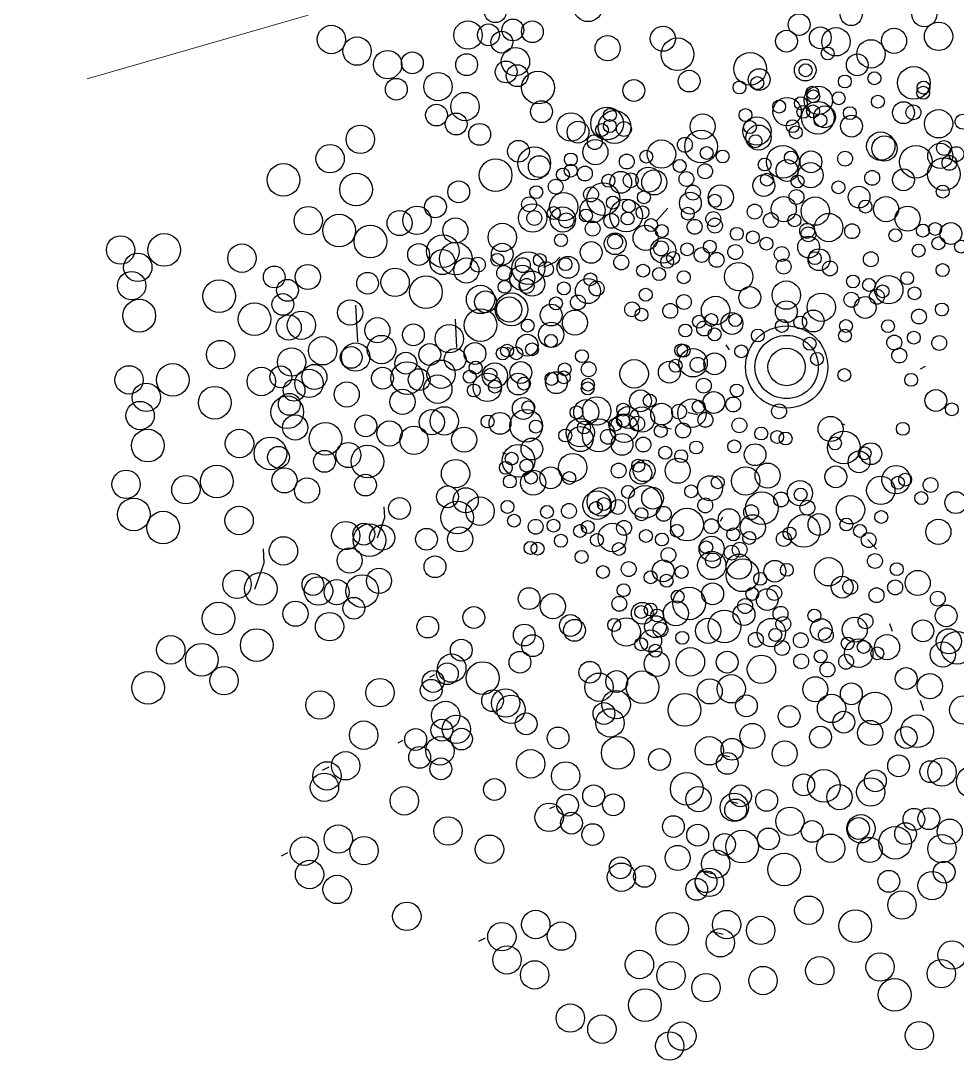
# Model space of a CAD drawing. Header units: millimetres. Extents: x 441156 to 441876, y 4514765 to 4515211.
# Drawn here: x 441546.421 to 441547.439, y 4514833.589 to 4514834.719 of the extents above; entities that cross this region are included whole.
import ezdxf

# ---------------------------------------------------------------- set-up
doc = ezdxf.new("R2010")
doc.units = ezdxf.units.MM
doc.linetypes.add('HIDDEN', pattern=[0.375, 0.25, -0.125])
doc.layers.add('01_piscinas', color=254, linetype='Continuous')
doc.layers.add('INGIN ELECTRICIDAD ALUMBRADO', color=120, linetype='HIDDEN')

msp = doc.modelspace()

# ---------------------------------------------------------------- linework, layer by layer
at = {"layer": '01_piscinas'}
for p, q in [((441547.12464482, 4514834.51508301, 0.00000097), (441547.11243586, 4514834.50153931, 0.00000097)), ((441546.78522986, 4514834.4099253, 0.00000097), (441546.78730339, 4514834.3699182, 0.00000097)), ((441546.89335811, 4514834.3943918, 0.00000097), (441546.89495313, 4514834.36361711, 0.00000097)), ((441547.19156338, 4514834.36127462, 0.00000097), (441547.18825864, 4514834.36657724, 0.00000097)), ((441546.95359527, 4514834.36272229, 0.00000097), (441546.95014408, 4514834.3638715, 0.00000097)), ((441546.90931195, 4514834.3472743, 0.00000097), (441546.90586076, 4514834.3484235, 0.00000097)), ((441547.40434184, 4514834.34306864, 0.00000097), (441547.39884432, 4514834.34031774, 0.00000097)), ((441547.15712911, 4514834.29055756, 0.00000097), (441547.14684323, 4514834.29294503, 0.00000097)), ((441547.12813217, 4514834.27494079, 0.00000097), (441547.11476053, 4514834.2780445, 0.00000097)), ((441547.31696974, 4514834.27981022, 0.00000097), (441547.31351854, 4514834.28095942, 0.00000097)), ((441546.94849837, 4514834.24832116, 0.00000097), (441546.94504718, 4514834.24947036, 0.00000097)), ((441547.05046407, 4514834.19134868, 0.00000097), (441547.04715933, 4514834.19665129, 0.00000097)), ((441547.18392074, 4514834.17927792, 0.00000097), (441547.18156469, 4514834.17453231, 0.00000097)), ((441547.03312044, 4514834.16634912, 0.00000097), (441547.02981569, 4514834.17165173, 0.00000097)), ((441547.34203104, 4514834.1549506, 0.00000097), (441547.3516526, 4514834.14462818, 0.00000097)), ((441547.42597774, 4514834.08850329, 0.00000097), (441547.42524148, 4514834.08702029, 0.00000097)), ((441547.36548404, 4514834.06393656, 0.00000097), (441547.3683396, 4514834.05545, 0.00000097)), ((441547.30433034, 4514834.04874805, 0.00000097), (441547.30359407, 4514834.04726505, 0.00000097)), ((441546.87102475, 4514834.00791315, 0.00000097), (441546.86552723, 4514834.00516225, 0.00000097)), ((441547.39899357, 4514833.98033349, 0.00000097), (441547.4027058, 4514833.96930096, 0.00000097)), ((441546.83656623, 4514833.9365336, 0.00000097), (441546.83106871, 4514833.9337827, 0.00000097)), ((441547.19157724, 4514833.91887913, 0.00000097), (441547.18129136, 4514833.9212666, 0.00000097)), ((441546.7561965, 4514833.90750306, 0.00000097), (441546.74904972, 4514833.90392689, 0.00000097)), ((441547.20072615, 4514833.86827856, 0.00000097), (441547.19044027, 4514833.87066604, 0.00000097)), ((441547.00164445, 4514833.86511175, 0.00000097), (441546.99614694, 4514833.86236085, 0.00000097)), ((441546.71140042, 4514833.81470964, 0.00000097), (441546.70425365, 4514833.81113347, 0.00000097)), ((441547.17291473, 4514833.79175883, 0.00000097), (441547.15954309, 4514833.79486254, 0.00000097)), ((441546.92600211, 4514833.72186124, 0.00000097), (441546.91885534, 4514833.71828507, 0.00000097)), ((441547.18480832, 4514833.72597809, 0.00000097), (441547.17143667, 4514833.72908181, 0.00000097))]:
    msp.add_line(p, q, dxfattribs=at)
at = {"layer": '01_piscinas', "elevation": 0.00000097}
for points in [[(441546.9900548, 4514834.45091382), (441547.00256103, 4514834.45685267), (441547.00256103, 4514834.45685267), (441547.00717606, 4514834.4619305)], [(441546.80920447, 4514834.15687247), (441546.81705255, 4514834.17891453), (441546.81705255, 4514834.17891453), (441546.81649951, 4514834.1904976)], [(441546.67583013, 4514834.10115018), (441546.68603264, 4514834.12980485), (441546.68603264, 4514834.12980485), (441546.68531368, 4514834.14486284)]]:
    msp.add_lwpolyline(points, dxfattribs=at)
at = {"layer": '01_piscinas'}
for centre, radius in [((441547.03798392, 4514834.73330322, 0.00000097), 0.01541533), ((441546.93717076, 4514834.72875019, 0.00000097), 0.01185795), ((441547.32400889, 4514834.72545272, 0.00000097), 0.01185795), ((441547.40347693, 4514834.72598604, 0.00000097), 0.01366082), ((441547.26743062, 4514834.71472185, 0.00000097), 0.01185795), ((441546.90752679, 4514834.70331348, 0.00000097), 0.01541533), ((441546.92973435, 4514834.70350216, 0.00000097), 0.01185795), ((441546.95624631, 4514834.70887527, 0.00000097), 0.01185795), ((441546.97746168, 4514834.70693385, 0.00000097), 0.01185795), ((441547.41890617, 4514834.70187573, 0.00000097), 0.01541533), ((441546.75903208, 4514834.69850433, 0.00000097), 0.01541533), ((441546.94419775, 4514834.69567065, 0.00000097), 0.01185795), ((441547.11931747, 4514834.69933377, 0.00000097), 0.01366082), ((441547.25367258, 4514834.69671522, 0.00000097), 0.01185795), ((441547.29039253, 4514834.70037944, 0.00000097), 0.01185795), ((441547.30747786, 4514834.69602473, 0.00000097), 0.01541533), ((441547.37054354, 4514834.69707356, 0.00000097), 0.01366082), ((441546.78693192, 4514834.68587937, 0.00000097), 0.01541533), ((441547.05925078, 4514834.68914155, 0.00000097), 0.01366082), ((441547.13517652, 4514834.68239808, 0.00000097), 0.01775907), ((441547.34551434, 4514834.68287504, 0.00000097), 0.01541533), ((441546.82010262, 4514834.67122773, 0.00000097), 0.01541533), ((441546.8469804, 4514834.67321517, 0.00000097), 0.01185795), ((441546.90599395, 4514834.67117212, 0.00000097), 0.01185795), ((441546.95908332, 4514834.67444551, 0.00000097), 0.01541533), ((441547.21414425, 4514834.66671326, 0.00000097), 0.01775907), ((441547.29835714, 4514834.68332035, 0.00000097), 0.00701654), ((441547.33058513, 4514834.67097948, 0.00000097), 0.01185795), ((441546.94889208, 4514834.66321778, 0.00000097), 0.01185795), ((441546.96097769, 4514834.6592194, 0.00000097), 0.01185795), ((441547.2740724, 4514834.66530436, 0.00000097), 0.01185795), ((441547.27441738, 4514834.6650784, 0.00000097), 0.00701654), ((441547.392048, 4514834.65127442, 0.00000097), 0.01775907), ((441546.87490568, 4514834.64734478, 0.00000097), 0.01541533), ((441546.98356969, 4514834.64618098, 0.00000097), 0.01775907), ((441547.147851, 4514834.65333627, 0.00000097), 0.01185795), ((441547.22391407, 4514834.65491571, 0.00000097), 0.01185795), ((441547.22190157, 4514834.65114921, 0.00000097), 0.00701654), ((441547.31708833, 4514834.65287057, 0.00000097), 0.00701654), ((441547.34921026, 4514834.65638175, 0.00000097), 0.00701654), ((441546.82961482, 4514834.64443382, 0.00000097), 0.01185795), ((441547.08778431, 4514834.64314404, 0.00000097), 0.01185795), ((441547.2025934, 4514834.64637278, 0.00000097), 0.00701654), ((441547.28819742, 4514834.63240695, 0.00000097), 0.01541533), ((441547.28168479, 4514834.64064705, 0.00000097), 0.00701654), ((441547.40221905, 4514834.64062156, 0.00000097), 0.00701654), ((441547.40261008, 4514834.64624048, 0.00000097), 0.00701654), ((441546.90426587, 4514834.62565582, 0.00000097), 0.01541533), ((441547.25433947, 4514834.62012895, 0.00000097), 0.01541533), ((441547.26919862, 4514834.6291967, 0.00000097), 0.00701654), ((441547.282874, 4514834.6366492, 0.00000097), 0.00701654), ((441547.3104059, 4514834.63468516, 0.00000097), 0.00701654), ((441547.35298629, 4514834.63091184, 0.00000097), 0.00701654), ((441546.87320597, 4514834.61637567, 0.00000097), 0.01185795), ((441546.98743267, 4514834.62007501, 0.00000097), 0.01185795), ((441547.05857687, 4514834.60722147, 0.00000097), 0.01775907), ((441547.24573839, 4514834.62560274, 0.00000097), 0.00701654), ((441547.27197345, 4514834.61986837, 0.00000097), 0.00701654), ((441547.28762532, 4514834.61352011, 0.00000097), 0.01775907), ((441547.28253954, 4514834.62035207, 0.00000097), 0.00701654), ((441547.29508734, 4514834.61446828, 0.00000097), 0.01185795), ((441547.32248879, 4514834.6184554, 0.00000097), 0.00701654), ((441547.38080142, 4514834.61896905, 0.00000097), 0.01185795), ((441547.39162159, 4514834.61933752, 0.00000097), 0.00808333), ((441546.89466738, 4514834.60666416, 0.00000097), 0.01185795), ((441547.01938996, 4514834.60344858, 0.00000097), 0.01541533), ((441547.06683815, 4514834.60340391, 0.00000097), 0.01775907), ((441547.06172747, 4514834.61653619, 0.00000097), 0.00701654), ((441547.16254784, 4514834.60398624, 0.00000097), 0.01366082), ((441547.2090925, 4514834.61639426, 0.00000097), 0.00701654), ((441547.2214942, 4514834.59902934, 0.00000097), 0.01541533), ((441547.29060388, 4514834.61066312, 0.00000097), 0.00701654), ((441547.32434617, 4514834.60435314, 0.00000097), 0.01185795), ((441547.41897284, 4514834.60691167, 0.00000097), 0.01541533), ((441547.44502141, 4514834.60919626, 0.00000097), 0.00808333), ((441546.79045694, 4514834.59003491, 0.00000097), 0.01541533), ((441546.9201833, 4514834.59539367, 0.00000097), 0.01185795), ((441547.02709154, 4514834.59786888, 0.00000097), 0.01185795), ((441547.05311477, 4514834.60019415, 0.00000097), 0.00701654), ((441547.06167367, 4514834.60442185, 0.00000097), 0.00701654), ((441547.07698434, 4514834.60125056, 0.00000097), 0.00808333), ((441547.21400874, 4514834.60335131, 0.00000097), 0.00701654), ((441547.22329225, 4514834.591921, 0.00000097), 0.01366082), ((441547.26035909, 4514834.60432574, 0.00000097), 0.00701654), ((441547.26374284, 4514834.5975961, 0.00000097), 0.00701654), ((441547.04529626, 4514834.58698943, 0.00000097), 0.00808333), ((441547.14321167, 4514834.58404904, 0.00000097), 0.00808333), ((441547.1607832, 4514834.58218876, 0.00000097), 0.01775907), ((441547.21996912, 4514834.58795964, 0.00000097), 0.00701654), ((441547.35615785, 4514834.5826377, 0.00000097), 0.01541533), ((441547.36014129, 4514834.58004497, 0.00000097), 0.01366082), ((441546.75761166, 4514834.5689353, 0.00000097), 0.01541533), ((441546.9623395, 4514834.57702217, 0.00000097), 0.01185795), ((441546.97956779, 4514834.56393163, 0.00000097), 0.01775907), ((441547.04592721, 4514834.57612694, 0.00000097), 0.01366082), ((441547.11778722, 4514834.57395572, 0.00000097), 0.01541533), ((441547.16693341, 4514834.57514949, 0.00000097), 0.00701654), ((441547.24968735, 4514834.5655624, 0.00000097), 0.01775907), ((441547.39431914, 4514834.56565736, 0.00000097), 0.01775907), ((441547.42081112, 4514834.57201385, 0.00000097), 0.01366082), ((441547.424941, 4514834.58059621, 0.00000097), 0.00808333), ((441547.43832211, 4514834.57393933, 0.00000097), 0.00808333), ((441546.93752583, 4514834.55104539, 0.00000097), 0.01775907), ((441546.98492427, 4514834.56033835, 0.00000097), 0.01185795), ((441547.01924692, 4514834.56811438, 0.00000097), 0.00701654), ((441547.08008827, 4514834.56587688, 0.00000097), 0.00808333), ((441547.10130083, 4514834.57121979, 0.00000097), 0.00701654), ((441547.13759925, 4514834.56110505, 0.00000097), 0.00701654), ((441547.18429563, 4514834.57136913, 0.00000097), 0.00701654), ((441547.22992079, 4514834.56263446, 0.00000097), 0.00701654), ((441547.25421165, 4514834.55608691, 0.00000097), 0.01185795), ((441547.25843352, 4514834.57014891, 0.00000097), 0.00701654), ((441547.28025623, 4514834.56553153, 0.00000097), 0.01185795), ((441547.31738055, 4514834.56899763, 0.00000097), 0.00808333), ((441547.42473763, 4514834.55212239, 0.00000097), 0.01775907), ((441547.43078218, 4514834.56444381, 0.00000097), 0.00808333), ((441546.70693404, 4514834.54590882, 0.00000097), 0.01775907), ((441547.01063422, 4514834.55177235, 0.00000097), 0.00701654), ((441547.01919311, 4514834.55600005, 0.00000097), 0.00701654), ((441547.03450379, 4514834.55282876, 0.00000097), 0.00808333), ((441547.10362504, 4514834.54615808, 0.00000097), 0.01366082), ((441547.10997987, 4514834.5432215, 0.00000097), 0.01366082), ((441547.16523604, 4514834.55530412, 0.00000097), 0.00808333), ((441547.27981615, 4514834.55100319, 0.00000097), 0.01366082), ((441547.34677733, 4514834.54812983, 0.00000097), 0.00808333), ((441547.38085271, 4514834.54591977, 0.00000097), 0.01185795), ((441546.78580482, 4514834.53546836, 0.00000097), 0.01775907), ((441546.89737893, 4514834.53293765, 0.00000097), 0.01185795), ((441547.00281571, 4514834.53856762, 0.00000097), 0.00808333), ((441547.06013201, 4514834.54496928, 0.00000097), 0.00701654), ((441547.07348126, 4514834.54325586, 0.00000097), 0.01185795), ((441547.08438297, 4514834.54542441, 0.00000097), 0.00808333), ((441547.14494842, 4514834.54685176, 0.00000097), 0.00808333), ((441547.22894606, 4514834.53985644, 0.00000097), 0.01185795), ((441547.23238979, 4514834.54620424, 0.00000097), 0.00701654), ((441547.26573585, 4514834.54426419, 0.00000097), 0.00701654), ((441547.31007351, 4514834.53781337, 0.00000097), 0.00701654), ((441546.98166107, 4514834.53261061, 0.00000097), 0.00701654), ((441547.04124267, 4514834.53017423, 0.00000097), 0.00808333), ((441547.05457498, 4514834.52497212, 0.00000097), 0.01775907), ((441547.09866247, 4514834.52693645, 0.00000097), 0.00701654), ((441547.15205142, 4514834.53211731, 0.00000097), 0.00808333), ((441547.18224529, 4514834.52690215, 0.00000097), 0.01366082), ((441547.26451985, 4514834.52728626, 0.00000097), 0.00808333), ((441547.33253348, 4514834.52724749, 0.00000097), 0.01185795), ((441547.42347514, 4514834.53325955, 0.00000097), 0.00701654), ((441546.87211334, 4514834.51670718, 0.00000097), 0.01185795), ((441546.97384255, 4514834.51940588, 0.00000097), 0.00808333), ((441547.011579, 4514834.51673908, 0.00000097), 0.01541533), ((441547.04284882, 4514834.51285821, 0.00000097), 0.01366082), ((441547.06496441, 4514834.52127468, 0.00000097), 0.00701654), ((441547.07927715, 4514834.50711117, 0.00000097), 0.01775907), ((441547.08232663, 4514834.51749433, 0.00000097), 0.00701654), ((441547.14917146, 4514834.52056905, 0.00000097), 0.01185795), ((441547.17577316, 4514834.52321776, 0.00000097), 0.00701654), ((441547.2506331, 4514834.51411264, 0.00000097), 0.01366082), ((441547.28491427, 4514834.51200688, 0.00000097), 0.01541533), ((441547.33947029, 4514834.51694557, 0.00000097), 0.00701654), ((441547.36188832, 4514834.51418569, 0.00000097), 0.01366082), ((441546.73385888, 4514834.50154606, 0.00000097), 0.01541533), ((441546.83313055, 4514834.4989945, 0.00000097), 0.01366082), ((441546.85202099, 4514834.50199133, 0.00000097), 0.01541533), ((441546.97772105, 4514834.50446107, 0.00000097), 0.01541533), ((441546.97950546, 4514834.50451516, 0.00000097), 0.00808333), ((441547.00071802, 4514834.50985808, 0.00000097), 0.00701654), ((441547.01050885, 4514834.50294571, 0.00000097), 0.01366082), ((441547.03563025, 4514834.50723024, 0.00000097), 0.00701654), ((441547.08095569, 4514834.50393836, 0.00000097), 0.00701654), ((441547.09717554, 4514834.5105488, 0.00000097), 0.00701654), ((441547.146439, 4514834.50917332, 0.00000097), 0.00701654), ((441547.17407579, 4514834.50337239, 0.00000097), 0.00808333), ((441547.21908109, 4514834.51148604, 0.00000097), 0.00808333), ((441547.38528716, 4514834.50377418, 0.00000097), 0.01366082), ((441546.76741859, 4514834.49082041, 0.00000097), 0.01775907), ((441546.89380038, 4514834.49096338, 0.00000097), 0.01366082), ((441547.01441769, 4514834.50188732, 0.00000097), 0.00808333), ((441547.04297942, 4514834.49297695, 0.00000097), 0.00808333), ((441547.06326704, 4514834.50142932, 0.00000097), 0.00808333), ((441547.10649506, 4514834.4968262, 0.00000097), 0.00701654), ((441547.15378817, 4514834.49492003, 0.00000097), 0.00808333), ((441547.17594079, 4514834.49623585, 0.00000097), 0.00808333), ((441547.23675979, 4514834.50210224, 0.00000097), 0.00808333), ((441547.26229517, 4514834.502004, 0.00000097), 0.00701654), ((441547.29955979, 4514834.49414884, 0.00000097), 0.01541533), ((441547.41518728, 4514834.49259682, 0.00000097), 0.00701654), ((441546.80134336, 4514834.47896484, 0.00000097), 0.01775907), ((441546.94487577, 4514834.48336147, 0.00000097), 0.01541533), ((441547.06747283, 4514834.47655625, 0.00000097), 0.01185795), ((441547.10054666, 4514834.48288935, 0.00000097), 0.01366082), ((441547.11815922, 4514834.49042874, 0.00000097), 0.00701654), ((441547.19966254, 4514834.48733631, 0.00000097), 0.00701654), ((441547.21702475, 4514834.48355595, 0.00000097), 0.00701654), ((441547.27612183, 4514834.49060596, 0.00000097), 0.00808333), ((441547.27755204, 4514834.48671838, 0.00000097), 0.00808333), ((441547.32497118, 4514834.49014795, 0.00000097), 0.00808333), ((441547.37195641, 4514834.48578115, 0.00000097), 0.00701654), ((441547.40189674, 4514834.49081918, 0.00000097), 0.00701654), ((441547.43231198, 4514834.4876613, 0.00000097), 0.01185795), ((441546.529878, 4514834.46979124, 0.00000097), 0.01541533), ((441546.57732619, 4514834.46974657, 0.00000097), 0.01775907), ((441546.88021414, 4514834.46852439, 0.00000097), 0.01775907), ((441546.89419815, 4514834.46033498, 0.00000097), 0.01775907), ((441546.9447359, 4514834.46521182, 0.00000097), 0.01185795), ((441547.00856045, 4514834.48042755, 0.00000097), 0.00701654), ((441547.04142825, 4514834.46711162, 0.00000097), 0.01185795), ((441547.06734225, 4514834.47885612, 0.00000097), 0.00808333), ((441547.11954833, 4514834.46915016, 0.00000097), 0.01366082), ((441547.11722142, 4514834.47145178, 0.00000097), 0.00808333), ((441547.14568969, 4514834.47048405, 0.00000097), 0.00701654), ((441547.17032838, 4514834.47329187, 0.00000097), 0.00701654), ((441547.23187366, 4514834.47661042, 0.00000097), 0.00701654), ((441547.27773073, 4514834.47291609, 0.00000097), 0.01185795), ((441547.41879374, 4514834.47698845, 0.00000097), 0.00701654), ((441547.44334986, 4514834.47341397, 0.00000097), 0.00701654), ((441546.5486142, 4514834.45088787, 0.00000097), 0.01541533), ((441546.66175539, 4514834.46086936, 0.00000097), 0.01541533), ((441546.85384196, 4514834.4648693, 0.00000097), 0.01185795), ((441546.87965713, 4514834.4566188, 0.00000097), 0.01366082), ((441546.93943064, 4514834.45909515, 0.00000097), 0.00701654), ((441546.97306893, 4514834.44989453, 0.00000097), 0.01775907), ((441546.98552554, 4514834.4588594, 0.00000097), 0.00701654), ((441547.13038443, 4514834.46094474, 0.00000097), 0.00701654), ((441547.16137355, 4514834.46430861, 0.00000097), 0.00808333), ((441547.17767754, 4514834.45903858, 0.00000097), 0.00808333), ((441547.19796516, 4514834.46749094, 0.00000097), 0.00808333), ((441547.24836177, 4514834.46542193, 0.00000097), 0.00808333), ((441547.28899651, 4514834.45917914, 0.00000097), 0.01185795), ((441547.28447213, 4514834.46084243, 0.00000097), 0.00701654), ((441547.34533885, 4514834.45968393, 0.00000097), 0.00808333), ((441547.39728965, 4514834.46914126, 0.00000097), 0.00701654), ((441546.9057531, 4514834.44749914, 0.00000097), 0.01366082), ((441546.91821808, 4514834.45375223, 0.00000097), 0.00808333), ((441546.96706743, 4514834.45329422, 0.00000097), 0.00808333), ((441546.99223775, 4514834.44896087, 0.00000097), 0.00808333), ((441547.01616266, 4514834.45088116, 0.00000097), 0.01185795), ((441547.01345031, 4514834.45430379, 0.00000097), 0.00701654), ((441547.07408112, 4514834.4562016, 0.00000097), 0.00808333), ((441547.12399628, 4514834.4568687, 0.00000097), 0.00701654), ((441547.20171244, 4514834.44083042, 0.00000097), 0.01541533), ((441547.25056363, 4514834.45172295, 0.00000097), 0.00808333), ((441547.30096024, 4514834.44965394, 0.00000097), 0.00808333), ((441547.42330945, 4514834.44787048, 0.00000097), 0.00701654), ((441546.54188563, 4514834.43102373, 0.00000097), 0.01541533), ((441546.6969336, 4514834.44044252, 0.00000097), 0.01185795), ((441546.73343221, 4514834.44040816, 0.00000097), 0.01366082), ((441546.79837774, 4514834.43357954, 0.00000097), 0.01185795), ((441546.8282682, 4514834.43460208, 0.00000097), 0.01541533), ((441546.94677981, 4514834.44484186, 0.00000097), 0.00808333), ((441546.96642294, 4514834.43946802, 0.00000097), 0.01366082), ((441546.97717986, 4514834.43316847, 0.00000097), 0.01366082), ((441547.04054394, 4514834.43781321, 0.00000097), 0.00701654), ((441547.09780287, 4514834.44730205, 0.00000097), 0.00701654), ((441547.11516509, 4514834.44352169, 0.00000097), 0.00701654), ((441547.14195499, 4514834.44015887, 0.00000097), 0.00701654), ((441547.3848123, 4514834.43907834, 0.00000097), 0.00701654), ((441546.63710168, 4514834.41961506, 0.00000097), 0.01775907), ((441546.71134606, 4514834.42590147, 0.00000097), 0.01185795), ((441546.86182791, 4514834.42387643, 0.00000097), 0.01775907), ((441546.94727307, 4514834.42966462, 0.00000097), 0.00701654), ((441546.97114264, 4514834.43072103, 0.00000097), 0.00808333), ((441547.01167362, 4514834.4280166, 0.00000097), 0.00701654), ((441547.0378497, 4514834.42513736, 0.00000097), 0.01366082), ((441547.04725615, 4514834.42791469, 0.00000097), 0.00808333), ((441547.25341267, 4514834.42068428, 0.00000097), 0.01541533), ((441547.3259203, 4514834.4355342, 0.00000097), 0.00701654), ((441547.34328251, 4514834.43175385, 0.00000097), 0.00701654), ((441547.36484097, 4514834.42653528, 0.00000097), 0.01541533), ((441547.35813142, 4514834.42480832, 0.00000097), 0.00701654), ((441546.70617024, 4514834.41062136, 0.00000097), 0.01185795), ((441546.92112299, 4514834.41597222, 0.00000097), 0.01541533), ((441546.92646452, 4514834.41337394, 0.00000097), 0.01185795), ((441546.9546827, 4514834.40524657, 0.00000097), 0.01775907), ((441547.0269305, 4514834.41273097, 0.00000097), 0.00808333), ((441547.10067207, 4514834.42113377, 0.00000097), 0.00701654), ((441547.14212262, 4514834.41317697, 0.00000097), 0.00808333), ((441547.21372932, 4514834.41816497, 0.00000097), 0.01185795), ((441547.29144915, 4514834.4075346, 0.00000097), 0.01541533), ((441547.32422292, 4514834.41568883, 0.00000097), 0.00808333), ((441547.35186854, 4514834.4189137, 0.00000097), 0.00808333), ((441547.39282214, 4514834.42260401, 0.00000097), 0.00701654), ((441546.55025318, 4514834.39836384, 0.00000097), 0.01775907), ((441546.67554674, 4514834.39451375, 0.00000097), 0.01775907), ((441546.77941335, 4514834.40184546, 0.00000097), 0.01366082), ((441546.95227968, 4514834.40512344, 0.00000097), 0.01366082), ((441546.99789128, 4514834.39904328, 0.00000097), 0.01185795), ((441547.00306093, 4514834.41167456, 0.00000097), 0.00701654), ((441547.08590179, 4514834.40526218, 0.00000097), 0.00808333), ((441547.1272475, 4514834.40358299, 0.00000097), 0.00808333), ((441547.17655239, 4514834.40398692, 0.00000097), 0.01541533), ((441547.25349873, 4514834.40266794, 0.00000097), 0.01185795), ((441547.33921281, 4514834.40716871, 0.00000097), 0.01185795), ((441547.42255877, 4514834.40509817, 0.00000097), 0.00701654), ((441546.71260682, 4514834.38549837, 0.00000097), 0.01366082), ((441546.72645144, 4514834.38797585, 0.00000097), 0.01541533), ((441546.92116715, 4514834.38810515, 0.00000097), 0.01775907), ((441547.02370644, 4514834.39079278, 0.00000097), 0.01366082), ((441547.09606498, 4514834.39945585, 0.00000097), 0.00701654), ((441547.15862964, 4514834.39185128, 0.00000097), 0.00701654), ((441547.17192019, 4514834.39362892, 0.00000097), 0.00701654), ((441547.19437544, 4514834.38982381, 0.00000097), 0.01185795), ((441547.19805549, 4514834.39355154, 0.00000097), 0.00701654), ((441547.26863703, 4514834.39098449, 0.00000097), 0.00701654), ((441547.28275756, 4514834.3925528, 0.00000097), 0.01185795), ((441547.39762836, 4514834.39745641, 0.00000097), 0.00808333), ((441546.80898647, 4514834.38253676, 0.00000097), 0.01366082), ((441546.84814394, 4514834.3775076, 0.00000097), 0.01185795), ((441546.88720844, 4514834.3733337, 0.00000097), 0.01541533), ((441546.97232493, 4514834.38757074, 0.00000097), 0.00701654), ((441546.99792526, 4514834.37760707, 0.00000097), 0.01366082), ((441547.14375453, 4514834.3822573, 0.00000097), 0.00701654), ((441547.16414699, 4514834.38443206, 0.00000097), 0.00808333), ((441547.25378559, 4514834.34261346, 0.00000097), 0.0446896), ((441547.24868112, 4514834.38722416, 0.00000097), 0.00701654), ((441547.31832384, 4514834.38711411, 0.00000097), 0.00701654), ((441547.36398627, 4514834.38691689, 0.00000097), 0.00701654), ((441546.7495999, 4514834.36020744, 0.00000097), 0.01541533), ((441546.81345512, 4514834.3615491, 0.00000097), 0.01541533), ((441546.97180316, 4514834.36624441, 0.00000097), 0.01185795), ((441546.99765817, 4514834.37093085, 0.00000097), 0.00701654), ((441547.17552664, 4514834.37802056, 0.00000097), 0.00701654), ((441547.22253767, 4514834.37677396, 0.00000097), 0.00701654), ((441547.25378559, 4514834.34261346, 0.00000097), 0.03437661), ((441547.31728989, 4514834.37665281, 0.00000097), 0.00701654), ((441547.37080338, 4514834.36916951, 0.00000097), 0.00808333), ((441547.39201594, 4514834.37451242, 0.00000097), 0.00701654), ((441547.41965273, 4514834.3687115, 0.00000097), 0.00808333), ((441546.63857959, 4514834.3561325, 0.00000097), 0.01541533), ((441546.7805502, 4514834.35301272, 0.00000097), 0.01185795), ((441546.78539616, 4514834.3533672, 0.00000097), 0.01541533), ((441546.86595045, 4514834.35614729, 0.00000097), 0.01185795), ((441546.91506985, 4514834.35717933, 0.00000097), 0.01185795), ((441546.94511369, 4514834.35728077, 0.00000097), 0.00701654), ((441546.94999207, 4514834.36034213, 0.00000097), 0.00701654), ((441546.96002087, 4514834.357381, 0.00000097), 0.00701654), ((441546.97705872, 4514834.36176002, 0.00000097), 0.00701654), ((441547.13914744, 4514834.36057938, 0.00000097), 0.00701654), ((441547.14179631, 4514834.36024812, 0.00000097), 0.00701654), ((441547.20450928, 4514834.35956516, 0.00000097), 0.00701654), ((441547.27879274, 4514834.36786066, 0.00000097), 0.00701654), ((441546.71574195, 4514834.34792944, 0.00000097), 0.01541533), ((441546.83990587, 4514834.34670267, 0.00000097), 0.01185795), ((441546.89348603, 4514834.35088557, 0.00000097), 0.01185795), ((441547.03131459, 4514834.35439388, 0.00000097), 0.00701654), ((441547.15217271, 4514834.34713818, 0.00000097), 0.01541533), ((441547.15705319, 4514834.3449625, 0.00000097), 0.00808333), ((441547.17562183, 4514834.34609402, 0.00000097), 0.01185795), ((441547.25378559, 4514834.34261346, 0.00000097), 0.02034119), ((441547.28680258, 4514834.35138634, 0.00000097), 0.00701654), ((441547.37623736, 4514834.35502304, 0.00000097), 0.00808333), ((441546.53910782, 4514834.32857319, 0.00000097), 0.01541533), ((441546.58655601, 4514834.32852853, 0.00000097), 0.01775907), ((441546.68289668, 4514834.32682983, 0.00000097), 0.01541533), ((441546.70403346, 4514834.33181325, 0.00000097), 0.01185795), ((441546.74053207, 4514834.3317789, 0.00000097), 0.01366082), ((441546.81464028, 4514834.33047221, 0.00000097), 0.01185795), ((441546.84147922, 4514834.33061125, 0.00000097), 0.01775907), ((441546.87825095, 4514834.33473734, 0.00000097), 0.01541533), ((441546.91573755, 4514834.341933, 0.00000097), 0.00701654), ((441546.93662684, 4514834.33338099, 0.00000097), 0.01366082), ((441546.96491279, 4514834.33655491, 0.00000097), 0.01185795), ((441547.01259609, 4514834.34001412, 0.00000097), 0.00701654), ((441547.03866376, 4514834.34014059, 0.00000097), 0.00808333), ((441547.08807511, 4514834.33516899, 0.00000097), 0.01541533), ((441547.12631599, 4514834.33688694, 0.00000097), 0.01185795), ((441547.13318362, 4514834.34390609, 0.00000097), 0.00701654), ((441546.73467156, 4514834.32474028, 0.00000097), 0.01541533), ((441546.8544671, 4514834.32886486, 0.00000097), 0.01185795), ((441546.87465904, 4514834.31848107, 0.00000097), 0.01541533), ((441546.90937902, 4514834.33196908, 0.00000097), 0.00701654), ((441546.9285171, 4514834.32042123, 0.00000097), 0.01541533), ((441546.93183393, 4514834.33429697, 0.00000097), 0.00701654), ((441546.96214979, 4514834.32405008, 0.00000097), 0.01185795), ((441546.96831277, 4514834.32456613, 0.00000097), 0.00701654), ((441546.9982531, 4514834.32960416, 0.00000097), 0.00701654), ((441547.00357906, 4514834.32554251, 0.00000097), 0.01185795), ((441547.01154364, 4514834.33138179, 0.00000097), 0.00701654), ((441547.03792933, 4514834.32337424, 0.00000097), 0.00701654), ((441547.16379206, 4514834.32230797, 0.00000097), 0.00808333), ((441547.31653921, 4514834.33388049, 0.00000097), 0.00701654), ((441547.38917112, 4514834.32860582, 0.00000097), 0.00701654), ((441546.55784402, 4514834.30966982, 0.00000097), 0.01541533), ((441546.63221905, 4514834.30380334, 0.00000097), 0.01775907), ((441546.71844592, 4514834.3172722, 0.00000097), 0.01185795), ((441546.77565748, 4514834.31275952, 0.00000097), 0.01366082), ((441546.91380554, 4514834.31708817, 0.00000097), 0.00701654), ((441546.93675016, 4514834.32125402, 0.00000097), 0.00701654), ((441547.03759206, 4514834.31930625, 0.00000097), 0.00701654), ((441547.19955778, 4514834.31705873, 0.00000097), 0.00701654), ((441546.71108983, 4514834.29336289, 0.00000097), 0.01775907), ((441546.7132701, 4514834.30199209, 0.00000097), 0.01185795), ((441546.83632732, 4514834.30472841, 0.00000097), 0.01366082), ((441546.96754624, 4514834.2975469, 0.00000097), 0.01185795), ((441547.04735336, 4514834.29468765, 0.00000097), 0.01541533), ((441547.09499157, 4514834.30574745, 0.00000097), 0.01185795), ((441547.10499605, 4514834.30605519, 0.00000097), 0.00701654), ((441547.15089947, 4514834.29239673, 0.00000097), 0.01541533), ((441547.17464242, 4514834.3039852, 0.00000097), 0.01185795), ((441547.19573354, 4514834.30184184, 0.00000097), 0.00808333), ((441547.41600139, 4514834.30620789, 0.00000097), 0.01185795), ((441546.55111545, 4514834.28980568, 0.00000097), 0.01541533), ((441546.86817244, 4514834.28262312, 0.00000097), 0.01366082), ((441546.88167444, 4514834.28402693, 0.00000097), 0.01541533), ((441546.97069426, 4514834.27876489, 0.00000097), 0.01775907), ((441546.97304655, 4514834.29875541, 0.00000097), 0.00701654), ((441547.02545198, 4514834.29331131, 0.00000097), 0.00701654), ((441547.03602303, 4514834.29349917, 0.00000097), 0.01366082), ((441547.07612574, 4514834.29625857, 0.00000097), 0.00701654), ((441547.08123352, 4514834.28774082, 0.00000097), 0.01185795), ((441547.09669286, 4514834.28546805, 0.00000097), 0.01366082), ((441547.11795347, 4514834.29140504, 0.00000097), 0.01185795), ((441547.13696709, 4514834.29402107, 0.00000097), 0.00808333), ((441547.15817965, 4514834.29936398, 0.00000097), 0.00701654), ((441547.24561271, 4514834.29443749, 0.00000097), 0.00808333), ((441547.43331532, 4514834.2965867, 0.00000097), 0.00701654), ((441546.71970668, 4514834.2768691, 0.00000097), 0.01366082), ((441546.7963689, 4514834.27863432, 0.00000097), 0.01185795), ((441546.92876323, 4514834.28330742, 0.00000097), 0.00701654), ((441546.94228065, 4514834.28131643, 0.00000097), 0.01185795), ((441547.0294679, 4514834.27127903, 0.00000097), 0.01541533), ((441547.04956504, 4514834.26832443, 0.00000097), 0.01775907), ((441547.06751304, 4514834.27991654, 0.00000097), 0.00701654), ((441547.07720384, 4514834.27604252, 0.00000097), 0.01541533), ((441547.07607193, 4514834.28414424, 0.00000097), 0.00701654), ((441547.09138261, 4514834.28097295, 0.00000097), 0.00808333), ((441547.16552882, 4514834.2851107, 0.00000097), 0.00808333), ((441547.20247241, 4514834.27918731, 0.00000097), 0.00808333), ((441547.3015897, 4514834.275276, 0.00000097), 0.01366082), ((441546.559483, 4514834.2571458, 0.00000097), 0.01775907), ((441546.65914389, 4514834.25944059, 0.00000097), 0.01541533), ((441546.75248849, 4514834.26462602, 0.00000097), 0.01775907), ((441546.82218406, 4514834.27038383, 0.00000097), 0.01366082), ((441546.84882916, 4514834.26292732, 0.00000097), 0.01541533), ((441546.90329786, 4514834.26360375, 0.00000097), 0.01366082), ((441546.98116865, 4514834.27786332, 0.00000097), 0.00701654), ((441547.01317043, 4514834.26812425, 0.00000097), 0.00701654), ((441547.02971201, 4514834.26425834, 0.00000097), 0.01366082), ((441547.03346182, 4514834.27683699, 0.00000097), 0.00701654), ((441547.05969453, 4514834.26671182, 0.00000097), 0.00808333), ((441547.11701082, 4514834.27311347, 0.00000097), 0.00701654), ((441547.14126179, 4514834.2735686, 0.00000097), 0.00808333), ((441547.22619416, 4514834.27028776, 0.00000097), 0.00701654), ((441547.38012651, 4514834.27538844, 0.00000097), 0.00701654), ((441546.6927036, 4514834.24871494, 0.00000097), 0.01775907), ((441546.97698074, 4514834.25347379, 0.00000097), 0.01185795), ((441547.0749225, 4514834.25849999, 0.00000097), 0.01185795), ((441547.09812148, 4514834.25831842, 0.00000097), 0.00808333), ((441547.19686, 4514834.25624332, 0.00000097), 0.00701654), ((441547.24355638, 4514834.26650741, 0.00000097), 0.00701654), ((441547.25266073, 4514834.26485244, 0.00000097), 0.00701654), ((441547.31593093, 4514834.25507477, 0.00000097), 0.01775907), ((441547.3064254, 4514834.25950901, 0.00000097), 0.00701654), ((441546.70154536, 4514834.24447038, 0.00000097), 0.01185795), ((441546.75150812, 4514834.24005414, 0.00000097), 0.01185795), ((441546.77740451, 4514834.24690025, 0.00000097), 0.01366082), ((441546.79815154, 4514834.23990084, 0.00000097), 0.01775907), ((441546.96248993, 4514834.24075181, 0.00000097), 0.01775907), ((441547.12184323, 4514834.24941887, 0.00000097), 0.00701654), ((441547.13920545, 4514834.24563852, 0.00000097), 0.00701654), ((441547.15554129, 4514834.25508064, 0.00000097), 0.00701654), ((441547.21952096, 4514834.24727249, 0.00000097), 0.01185795), ((441547.3325091, 4514834.23944191, 0.00000097), 0.01185795), ((441547.33863652, 4514834.24878313, 0.00000097), 0.00701654), ((441547.3453666, 4514834.248344, 0.00000097), 0.01185795), ((441546.89393928, 4514834.22673189, 0.00000097), 0.01541533), ((441546.94856545, 4514834.23301594, 0.00000097), 0.00701654), ((441546.95492397, 4514834.24297986, 0.00000097), 0.00701654), ((441546.97102035, 4514834.23534383, 0.00000097), 0.00701654), ((441547.02126358, 4514834.23326595, 0.00000097), 0.01541533), ((441547.09250907, 4514834.23537443, 0.00000097), 0.00701654), ((441547.09888362, 4514834.22985871, 0.00000097), 0.01185795), ((441547.13538223, 4514834.22982435, 0.00000097), 0.01366082), ((441546.53587329, 4514834.21502746, 0.00000097), 0.01541533), ((441546.63449019, 4514834.21818628, 0.00000097), 0.01775907), ((441546.70798194, 4514834.2193474, 0.00000097), 0.01366082), ((441546.97829682, 4514834.21685644, 0.00000097), 0.01366082), ((441546.97593659, 4514834.22230088, 0.00000097), 0.00701654), ((441546.99738056, 4514834.22206293, 0.00000097), 0.01185795), ((441547.01753033, 4514834.22192534, 0.00000097), 0.00701654), ((441547.07129651, 4514834.23003151, 0.00000097), 0.00808333), ((441547.09532233, 4514834.22708913, 0.00000097), 0.01185795), ((441547.20924157, 4514834.21867019, 0.00000097), 0.01541533), ((441547.23313529, 4514834.22451814, 0.00000097), 0.01366082), ((441547.3072435, 4514834.22321145, 0.00000097), 0.01185795), ((441547.37284091, 4514834.22006316, 0.00000097), 0.01541533), ((441546.60082488, 4514834.20928634, 0.00000097), 0.01541533), ((441546.73254373, 4514834.20832006, 0.00000097), 0.01366082), ((441546.79604969, 4514834.21425613, 0.00000097), 0.01185795), ((441546.95299196, 4514834.21813503, 0.00000097), 0.00701654), ((441547.17050765, 4514834.21080498, 0.00000097), 0.01366082), ((441547.17893439, 4514834.21725061, 0.00000097), 0.00701654), ((441547.26826071, 4514834.20549876, 0.00000097), 0.01366082), ((441547.35612615, 4514834.20849045, 0.00000097), 0.01541533), ((441547.37477208, 4514834.2167595, 0.00000097), 0.00701654), ((441547.38259297, 4514834.22017923, 0.00000097), 0.00701654), ((441547.41022975, 4514834.2143783, 0.00000097), 0.00808333), ((441546.88519488, 4514834.20155215, 0.00000097), 0.01185795), ((441546.90504488, 4514834.19774447, 0.00000097), 0.01366082), ((441547.04778335, 4514834.19243184, 0.00000097), 0.01541533), ((441547.05241303, 4514834.19603229, 0.00000097), 0.01541533), ((441547.08143835, 4514834.20684802, 0.00000097), 0.00701654), ((441547.09986122, 4514834.19598762, 0.00000097), 0.01775907), ((441547.10812026, 4514834.20003755, 0.00000097), 0.01185795), ((441547.15006408, 4514834.207454, 0.00000097), 0.00701654), ((441547.2269402, 4514834.18908954, 0.00000097), 0.01775907), ((441547.2478315, 4514834.19862538, 0.00000097), 0.00808333), ((441547.26904407, 4514834.2039683, 0.00000097), 0.00701654), ((441547.40010532, 4514834.20011961, 0.00000097), 0.00701654), ((441547.43770204, 4514834.19516507, 0.00000097), 0.01185795), ((441546.54424084, 4514834.18236758, 0.00000097), 0.01775907), ((441546.8331113, 4514834.1888814, 0.00000097), 0.01185795), ((441546.89565019, 4514834.17912934, 0.00000097), 0.01775907), ((441546.92045905, 4514834.18589777, 0.00000097), 0.01541533), ((441546.95038293, 4514834.1905135, 0.00000097), 0.00701654), ((441547.04654314, 4514834.1893569, 0.00000097), 0.00701654), ((441547.05510203, 4514834.1935846, 0.00000097), 0.00701654), ((441547.07041271, 4514834.19041331, 0.00000097), 0.00808333), ((441547.16532095, 4514834.19216837, 0.00000097), 0.00808333), ((441547.27639323, 4514834.18971501, 0.00000097), 0.00808333), ((441547.32328087, 4514834.18739084, 0.00000097), 0.01541533), ((441546.57617117, 4514834.16803204, 0.00000097), 0.01775907), ((441546.65872892, 4514834.17574893, 0.00000097), 0.01541533), ((441546.99329589, 4514834.18509142, 0.00000097), 0.00701654), ((441547.01716546, 4514834.18614783, 0.00000097), 0.00808333), ((441547.09604092, 4514834.18255383, 0.00000097), 0.00701654), ((441547.12029188, 4514834.18300896, 0.00000097), 0.00808333), ((441547.14552426, 4514834.17126244, 0.00000097), 0.01775907), ((441547.19121906, 4514834.17667978, 0.00000097), 0.01185795), ((441547.21520013, 4514834.18476403, 0.00000097), 0.00808333), ((441547.35662687, 4514834.17951434, 0.00000097), 0.00701654), ((441546.77461767, 4514834.15923376, 0.00000097), 0.01541533), ((441546.7942969, 4514834.160955, 0.00000097), 0.01185795), ((441546.80042267, 4514834.15428378, 0.00000097), 0.01775907), ((441546.95753294, 4514834.17560658, 0.00000097), 0.00701654), ((441546.98099138, 4514834.16891538, 0.00000097), 0.00808333), ((441547.00044589, 4514834.1701845, 0.00000097), 0.00701654), ((441547.03775839, 4514834.16858503, 0.00000097), 0.00701654), ((441547.06442066, 4514834.15726478, 0.00000097), 0.01541533), ((441547.07715158, 4514834.16775878, 0.00000097), 0.00808333), ((441547.17205983, 4514834.16951385, 0.00000097), 0.00808333), ((441547.21703422, 4514834.16842928, 0.00000097), 0.01366082), ((441547.27260325, 4514834.16436436, 0.00000097), 0.01775907), ((441547.28897213, 4514834.17137356, 0.00000097), 0.01185795), ((441547.3186522, 4514834.1713727, 0.00000097), 0.00701654), ((441547.41873766, 4514834.163431, 0.00000097), 0.01366082), ((441546.81414691, 4514834.15714732, 0.00000097), 0.01366082), ((441546.86240161, 4514834.15534477, 0.00000097), 0.01185795), ((441546.89890022, 4514834.15531041, 0.00000097), 0.01366082), ((441547.00845573, 4514834.15371018, 0.00000097), 0.00701654), ((441547.0291995, 4514834.16435733, 0.00000097), 0.00701654), ((441547.04762608, 4514834.15459375, 0.00000097), 0.00701654), ((441547.10087333, 4514834.15885923, 0.00000097), 0.00701654), ((441547.11823554, 4514834.15507888, 0.00000097), 0.00701654), ((441547.13457138, 4514834.164521, 0.00000097), 0.00701654), ((441547.19578157, 4514834.1606143, 0.00000097), 0.00701654), ((441547.21314379, 4514834.15683395, 0.00000097), 0.00701654), ((441547.25074326, 4514834.15576569, 0.00000097), 0.00808333), ((441547.25700615, 4514834.16166031, 0.00000097), 0.00701654), ((441547.33350111, 4514834.16442717, 0.00000097), 0.00701654), ((441547.34301343, 4514834.1544321, 0.00000097), 0.00808333), ((441546.70690901, 4514834.14276178, 0.00000097), 0.01541533), ((441546.97537896, 4514834.14597139, 0.00000097), 0.00701654), ((441546.98310225, 4514834.14518493, 0.00000097), 0.00701654), ((441547.07153917, 4514834.14481479, 0.00000097), 0.00701654), ((441547.17225467, 4514834.14494571, 0.00000097), 0.01366082), ((441547.16644741, 4514834.14656986, 0.00000097), 0.00701654), ((441547.20281003, 4514834.14408847, 0.00000097), 0.00808333), ((441546.77888971, 4514834.13224692, 0.00000097), 0.01366082), ((441547.03093239, 4514834.13622056, 0.00000097), 0.00701654), ((441547.12535468, 4514834.13822063, 0.00000097), 0.00808333), ((441547.1724491, 4514834.12689968, 0.00000097), 0.01541533), ((441547.17379658, 4514834.13231657, 0.00000097), 0.00808333), ((441547.1940842, 4514834.14076893, 0.00000097), 0.00808333), ((441547.20182779, 4514834.12563701, 0.00000097), 0.01366082), ((441547.3497523, 4514834.13177758, 0.00000097), 0.00808333), ((441546.87163825, 4514834.12552361, 0.00000097), 0.01185795), ((441547.05419553, 4514834.11981523, 0.00000097), 0.00701654), ((441547.08221438, 4514834.12297045, 0.00000097), 0.00808333), ((441547.11966805, 4514834.12112089, 0.00000097), 0.01185795), ((441547.20600881, 4514834.11617403, 0.00000097), 0.01775907), ((441547.24098525, 4514834.12060785, 0.00000097), 0.01185795), ((441547.25403022, 4514834.12211591, 0.00000097), 0.00701654), ((441547.29952809, 4514834.1200016, 0.00000097), 0.01541533), ((441547.37347405, 4514834.12287803, 0.00000097), 0.00701654), ((441546.6564503, 4514834.10645747, 0.00000097), 0.01541533), ((441546.6822553, 4514834.10150748, 0.00000097), 0.01775907), ((441546.7389313, 4514834.10615284, 0.00000097), 0.01185795), ((441546.79243461, 4514834.0991195, 0.00000097), 0.01775907), ((441546.81073484, 4514834.11014164, 0.00000097), 0.01366082), ((441547.10593613, 4514834.1140709, 0.00000097), 0.00701654), ((441547.12329835, 4514834.11029055, 0.00000097), 0.00701654), ((441547.13963419, 4514834.11973267, 0.00000097), 0.00701654), ((441547.22515991, 4514834.11231929, 0.00000097), 0.00701654), ((441547.39630727, 4514834.10787171, 0.00000097), 0.01366082), ((441546.74498642, 4514834.09916416, 0.00000097), 0.01541533), ((441546.76474646, 4514834.09790234, 0.00000097), 0.01366082), ((441547.07660197, 4514834.10002646, 0.00000097), 0.00701654), ((441547.17339152, 4514834.09611297, 0.00000097), 0.01185795), ((441547.24041678, 4514834.09703367, 0.00000097), 0.00808333), ((441547.31414753, 4514834.10335558, 0.00000097), 0.01185795), ((441547.32292733, 4514834.10349067, 0.00000097), 0.00808333), ((441547.37177668, 4514834.10303266, 0.00000097), 0.00808333), ((441546.97385269, 4514834.09083602, 0.00000097), 0.01185795), ((441546.99966785, 4514834.08258552, 0.00000097), 0.01366082), ((441547.07197269, 4514834.08520319, 0.00000097), 0.00808333), ((441547.13531715, 4514834.09305, 0.00000097), 0.00701654), ((441547.1477954, 4514834.08564538, 0.00000097), 0.01775907), ((441547.21654721, 4514834.09597726, 0.00000097), 0.00701654), ((441547.23274719, 4514834.08980292, 0.00000097), 0.01185795), ((441547.35148906, 4514834.0945803, 0.00000097), 0.00808333), ((441547.41809359, 4514834.09076552, 0.00000097), 0.00808333), ((441546.63642095, 4514834.06913696, 0.00000097), 0.01775907), ((441546.71996691, 4514834.07441876, 0.00000097), 0.01366082), ((441546.78347287, 4514834.08035483, 0.00000097), 0.01185795), ((441546.91387107, 4514834.07037809, 0.00000097), 0.01185795), ((441547.09687478, 4514834.0749135, 0.00000097), 0.01185795), ((441547.09569444, 4514834.07630364, 0.00000097), 0.00701654), ((441547.10598299, 4514834.07900556, 0.00000097), 0.00701654), ((441547.13337338, 4514834.07487914, 0.00000097), 0.01366082), ((441547.20748159, 4514834.07357245, 0.00000097), 0.01185795), ((441547.2087287, 4514834.08277253, 0.00000097), 0.00808333), ((441547.24715565, 4514834.07437914, 0.00000097), 0.00808333), ((441547.42722667, 4514834.07203762, 0.00000097), 0.01185795), ((441546.75699405, 4514834.06039665, 0.00000097), 0.01541533), ((441546.86371274, 4514834.05998944, 0.00000097), 0.01185795), ((441547.01882617, 4514834.0616719, 0.00000097), 0.01185795), ((441547.11128724, 4514834.06037245, 0.00000097), 0.01185795), ((441547.11305666, 4514834.07252328, 0.00000097), 0.00701654), ((441547.18624045, 4514834.06054408, 0.00000097), 0.01775907), ((441547.25012927, 4514834.06327742, 0.00000097), 0.00808333), ((441547.28403777, 4514834.0723969, 0.00000097), 0.00701654), ((441547.32785287, 4514834.05711384, 0.00000097), 0.01366082), ((441547.33958649, 4514834.06626046, 0.00000097), 0.00808333), ((441546.96866785, 4514834.05128325, 0.00000097), 0.01185795), ((441547.02328441, 4514834.05640757, 0.00000097), 0.01185795), ((441547.06636028, 4514834.0622592, 0.00000097), 0.00701654), ((441547.07943278, 4514834.05467311, 0.00000097), 0.01541533), ((441547.1166582, 4514834.05716122, 0.00000097), 0.00808333), ((441547.1684988, 4514834.05585977, 0.00000097), 0.01366082), ((441547.23714515, 4514834.05400617, 0.00000097), 0.01541533), ((441547.29135426, 4514834.0571482, 0.00000097), 0.01185795), ((441547.29644618, 4514834.05101028, 0.00000097), 0.00808333), ((441547.40196108, 4514834.05580715, 0.00000097), 0.01185795), ((441546.58447501, 4514834.03521466, 0.00000097), 0.01541533), ((441546.67781961, 4514834.04040009, 0.00000097), 0.01775907), ((441546.97772588, 4514834.03970983, 0.00000097), 0.01185795), ((441547.0957413, 4514834.04123829, 0.00000097), 0.00701654), ((441547.10611142, 4514834.04509234, 0.00000097), 0.01185795), ((441547.14037995, 4514834.04826167, 0.00000097), 0.00701654), ((441547.22033068, 4514834.04609223, 0.00000097), 0.00808333), ((441547.24154324, 4514834.05143515, 0.00000097), 0.00701654), ((441547.26918003, 4514834.04563422, 0.00000097), 0.00808333), ((441547.32016793, 4514834.04211073, 0.00000097), 0.00701654), ((441547.36297829, 4514834.03809447, 0.00000097), 0.01366082), ((441547.4301087, 4514834.04445769, 0.00000097), 0.01366082), ((441547.43906378, 4514834.03744918, 0.00000097), 0.01775907), ((441546.61803472, 4514834.02448901, 0.00000097), 0.01775907), ((441546.90021373, 4514834.03480229, 0.00000097), 0.01185795), ((441547.11104579, 4514834.03421723, 0.00000097), 0.00701654), ((441547.1492733, 4514834.02216282, 0.00000097), 0.01541533), ((441547.24889241, 4514834.03718186, 0.00000097), 0.00808333), ((441547.33225611, 4514834.03157822, 0.00000097), 0.01541533), ((441547.33753015, 4514834.03833037, 0.00000097), 0.00701654), ((441547.35237905, 4514834.03138484, 0.00000097), 0.00701654), ((441547.42364812, 4514834.03006335, 0.00000097), 0.01366082), ((441546.88987281, 4514834.01530278, 0.00000097), 0.01541533), ((441546.96396783, 4514834.02170321, 0.00000097), 0.01185795), ((441547.112548, 4514834.01996935, 0.00000097), 0.01366082), ((441547.18921022, 4514834.02173457, 0.00000097), 0.01185795), ((441547.22643567, 4514834.01395976, 0.00000097), 0.01541533), ((441547.26962121, 4514834.02272337, 0.00000097), 0.00808333), ((441547.29083377, 4514834.02806629, 0.00000097), 0.00701654), ((441547.31847056, 4514834.02226536, 0.00000097), 0.00808333), ((441546.64237905, 4514834.00167724, 0.00000097), 0.01541533), ((441546.88508631, 4514834.0092089, 0.00000097), 0.01185795), ((441546.92343252, 4514834.00457713, 0.00000097), 0.01775907), ((441547.03984111, 4514834.01083582, 0.00000097), 0.01185795), ((441547.29818294, 4514834.013813, 0.00000097), 0.00808333), ((441547.3836897, 4514834.00396927, 0.00000097), 0.01185795), ((441546.5598213, 4514833.99396036, 0.00000097), 0.01775907), ((441546.81189671, 4514833.98870748, 0.00000097), 0.01541533), ((441546.86739185, 4514833.9912749, 0.00000097), 0.01185795), ((441546.8695632, 4514834.00076297, 0.00000097), 0.01185795), ((441547.04980153, 4514833.99460351, 0.00000097), 0.01541533), ((441547.06909994, 4514834.00072068, 0.00000097), 0.01185795), ((441547.09724972, 4514833.99455885, 0.00000097), 0.01775907), ((441547.17024583, 4514833.99000049, 0.00000097), 0.01366082), ((441547.1935904, 4514833.99286015, 0.00000097), 0.01541533), ((441547.28498826, 4514833.99235804, 0.00000097), 0.01366082), ((441547.40950487, 4514833.99571877, 0.00000097), 0.01366082), ((441546.93420933, 4514833.97990369, 0.00000097), 0.01185795), ((441546.94833835, 4514833.97738943, 0.00000097), 0.01541533), ((441547.32414572, 4514833.98732888, 0.00000097), 0.01185795), ((441546.74669088, 4514833.97520223, 0.00000097), 0.01541533), ((441546.95413406, 4514833.9705458, 0.00000097), 0.01541533), ((441547.06853773, 4514833.97570015, 0.00000097), 0.01541533), ((441547.14291277, 4514833.96983367, 0.00000097), 0.01775907), ((441547.21006996, 4514833.97441559, 0.00000097), 0.01185795), ((441547.30262486, 4514833.97150862, 0.00000097), 0.01541533), ((441547.35007305, 4514833.97146396, 0.00000097), 0.01775907), ((441547.44641372, 4514833.96976526, 0.00000097), 0.01541533), ((441546.88313252, 4514833.96388418, 0.00000097), 0.01541533), ((441547.05526334, 4514833.96606043, 0.00000097), 0.01185795), ((441547.06180916, 4514833.955836, 0.00000097), 0.01541533), ((441547.25655199, 4514833.96283399, 0.00000097), 0.01185795), ((441546.79414218, 4514833.94245895, 0.00000097), 0.01541533), ((441546.87898827, 4514833.94793956, 0.00000097), 0.01185795), ((441546.89490796, 4514833.94883875, 0.00000097), 0.01541533), ((441546.97071032, 4514833.95471655, 0.00000097), 0.01185795), ((441547.31590765, 4514833.95652395, 0.00000097), 0.01185795), ((441547.34456088, 4514833.94488561, 0.00000097), 0.01366082), ((441547.3957361, 4514833.94673877, 0.00000097), 0.01775907), ((441546.8506278, 4514833.93782935, 0.00000097), 0.01185795), ((441546.90044969, 4514833.93822805, 0.00000097), 0.01185795), ((441547.0053826, 4514833.93945627, 0.00000097), 0.01185795), ((441547.21653385, 4514833.94160017, 0.00000097), 0.01366082), ((441547.29064206, 4514833.94029348, 0.00000097), 0.01185795), ((441547.38371834, 4514833.93985645, 0.00000097), 0.01185795), ((441546.87702251, 4514833.92543013, 0.00000097), 0.01541533), ((441547.07017672, 4514833.92317612, 0.00000097), 0.01775907), ((441547.16983761, 4514833.92547091, 0.00000097), 0.01541533), ((441547.1944477, 4514833.92709347, 0.00000097), 0.01185795), ((441547.25165927, 4514833.9225808, 0.00000097), 0.01366082), ((441546.77447653, 4514833.90918754, 0.00000097), 0.01541533), ((441546.85493628, 4514833.91832386, 0.00000097), 0.01185795), ((441546.97565777, 4514833.91130253, 0.00000097), 0.01541533), ((441547.11568165, 4514833.91606239, 0.00000097), 0.01185795), ((441547.18927188, 4514833.91181336, 0.00000097), 0.01185795), ((441546.75429649, 4514833.89820782, 0.00000097), 0.01541533), ((441546.87800885, 4514833.90583074, 0.00000097), 0.01185795), ((441547.01369425, 4514833.89815284, 0.00000097), 0.01541533), ((441547.37548028, 4514833.90905152, 0.00000097), 0.01185795), ((441547.41044551, 4514833.90281148, 0.00000097), 0.01185795), ((441547.42266094, 4514833.90237601, 0.00000097), 0.01541533), ((441546.75147373, 4514833.88587333, 0.00000097), 0.01541533), ((441547.1451839, 4514833.8842166, 0.00000097), 0.01775907), ((441547.29434905, 4514833.88728141, 0.00000097), 0.01775907), ((441547.35021468, 4514833.89282106, 0.00000097), 0.01185795), ((441547.45622065, 4514833.89165036, 0.00000097), 0.01775907), ((441546.93625181, 4514833.883337, 0.00000097), 0.01185795), ((441547.27237068, 4514833.8884556, 0.00000097), 0.01185795), ((441547.34525376, 4514833.8807435, 0.00000097), 0.01541533), ((441546.83833645, 4514833.87109077, 0.00000097), 0.01541533), ((441547.01570602, 4514833.8664075, 0.00000097), 0.01185795), ((441547.04406649, 4514833.87651771, 0.00000097), 0.01185795), ((441547.06552791, 4514833.8668062, 0.00000097), 0.01185795), ((441547.15800012, 4514833.87287185, 0.00000097), 0.01366082), ((441547.19695527, 4514833.86395622, 0.00000097), 0.01541533), ((441547.20359662, 4514833.87649291, 0.00000097), 0.01185795), ((441547.23210833, 4514833.87156516, 0.00000097), 0.01185795), ((441547.31123189, 4514833.87510838, 0.00000097), 0.01366082), ((441546.99570667, 4514833.85309453, 0.00000097), 0.01541533), ((441547.1984208, 4514833.8612128, 0.00000097), 0.01185795), ((441547.0200145, 4514833.84690201, 0.00000097), 0.01185795), ((441547.25738191, 4514833.84890016, 0.00000097), 0.01541533), ((441547.33454427, 4514833.84069709, 0.00000097), 0.01541533), ((441547.39217413, 4514833.8509736, 0.00000097), 0.01185795), ((441547.40837363, 4514833.85168033, 0.00000097), 0.01185795), ((441546.76654907, 4514833.82953739, 0.00000097), 0.01541533), ((441546.88578774, 4514833.83834748, 0.00000097), 0.01541533), ((441547.04308708, 4514833.8344089, 0.00000097), 0.01185795), ((441547.13073815, 4514833.84308505, 0.00000097), 0.01185795), ((441547.15709641, 4514833.83381545, 0.00000097), 0.01185795), ((441547.2815196, 4514833.83785503, 0.00000097), 0.01185795), ((441547.33194331, 4514833.84098318, 0.00000097), 0.01185795), ((441547.38310803, 4514833.83544986, 0.00000097), 0.01185795), ((441547.43103534, 4514833.83762638, 0.00000097), 0.01366082), ((441546.9308617, 4514833.81850911, 0.00000097), 0.01541533), ((441547.18635524, 4514833.82370031, 0.00000097), 0.01185795), ((441547.20535833, 4514833.82129618, 0.00000097), 0.01775907), ((441547.23411535, 4514833.82965987, 0.00000097), 0.01185795), ((441547.301699, 4514833.81959749, 0.00000097), 0.01541533), ((441547.37179346, 4514833.82556726, 0.00000097), 0.01775907), ((441547.42269817, 4514833.81902935, 0.00000097), 0.01541533), ((441546.72968046, 4514833.81639412, 0.00000097), 0.01541533), ((441546.79444892, 4514833.81691243, 0.00000097), 0.01541533), ((441547.13536467, 4514833.8090505, 0.00000097), 0.01366082), ((441547.34412524, 4514833.81773718, 0.00000097), 0.01366082), ((441547.17664633, 4514833.80243748, 0.00000097), 0.01541533), ((441547.25102137, 4514833.796571, 0.00000097), 0.01775907), ((441546.73528148, 4514833.79103698, 0.00000097), 0.01541533), ((441547.07425046, 4514833.78809707, 0.00000097), 0.01541533), ((441547.07297728, 4514833.79828306, 0.00000097), 0.01185795), ((441547.09933554, 4514833.78901346, 0.00000097), 0.01185795), ((441547.42506748, 4514833.7936024, 0.00000097), 0.01185795), ((441546.76527583, 4514833.77479593, 0.00000097), 0.01541533), ((441547.16624532, 4514833.78321489, 0.00000097), 0.01185795), ((441547.16991777, 4514833.78257334, 0.00000097), 0.01541533), ((441547.36483666, 4514833.78361198, 0.00000097), 0.01185795), ((441547.41198868, 4514833.77898294, 0.00000097), 0.01541533), ((441547.15607609, 4514833.7749253, 0.00000097), 0.01185795), ((441547.27794621, 4514833.75220824, 0.00000097), 0.01541533), ((441547.37914341, 4514833.75788334, 0.00000097), 0.01541533), ((441546.84099167, 4514833.74555406, 0.00000097), 0.01541533), ((441546.98115076, 4514833.73668899, 0.00000097), 0.01541533), ((441547.12926448, 4514833.73194937, 0.00000097), 0.01775907), ((441547.18853992, 4514833.73665674, 0.00000097), 0.01541533), ((441547.22560515, 4514833.73025067, 0.00000097), 0.01541533), ((441547.32846578, 4514833.73485685, 0.00000097), 0.01775907), ((441546.94428215, 4514833.72354572, 0.00000097), 0.01541533), ((441547.0090506, 4514833.72406403, 0.00000097), 0.01541533), ((441547.18181136, 4514833.7167926, 0.00000097), 0.01541533), ((441546.94988317, 4514833.69818858, 0.00000097), 0.01541533), ((441547.4336907, 4514833.70348165, 0.00000097), 0.01541533), ((441547.09382392, 4514833.69322652, 0.00000097), 0.01541533), ((441547.2898398, 4514833.68642751, 0.00000097), 0.01541533), ((441547.35539062, 4514833.69049409, 0.00000097), 0.01541533), ((441547.42190476, 4514833.68330078, 0.00000097), 0.01541533), ((441546.97987752, 4514833.68194753, 0.00000097), 0.01541533), ((441547.12808965, 4514833.68117605, 0.00000097), 0.01541533), ((441547.22821427, 4514833.6757738, 0.00000097), 0.01541533), ((441547.16612613, 4514833.66802636, 0.00000097), 0.01541533), ((441547.37122713, 4514833.66027429, 0.00000097), 0.01775907), ((441547.09983839, 4514833.64898161, 0.00000097), 0.01775907), ((441547.01873479, 4514833.63498394, 0.00000097), 0.01541533), ((441547.05300052, 4514833.62293347, 0.00000097), 0.01541533), ((441547.13998324, 4514833.61539531, 0.00000097), 0.01541533), ((441547.39815197, 4514833.61591153, 0.00000097), 0.01541533), ((441547.12676323, 4514833.60461885, 0.00000097), 0.01541533)]:
    msp.add_circle(centre, radius, dxfattribs=at)
at = {"layer": 'INGIN ELECTRICIDAD ALUMBRADO', "color": 86, "lineweight": 13, "elevation": 0.00000131}
msp.add_lwpolyline([(441547.45414583, 4514834.93349694), (441543.34525146, 4514833.74496763)], dxfattribs=at)

doc.saveas('drawing.dxf')
